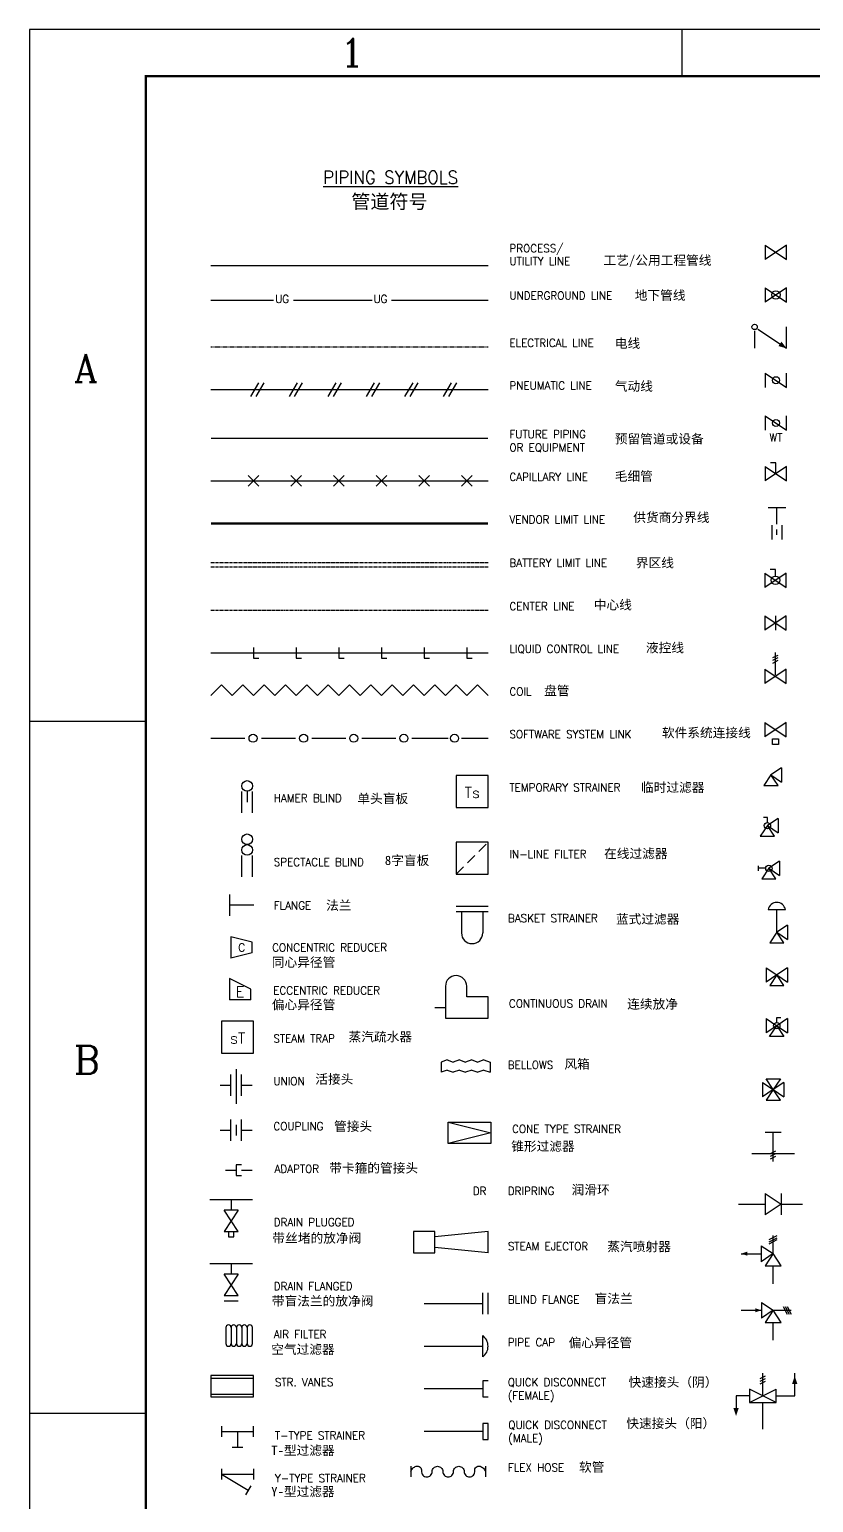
# Model space of a CAD drawing. Extents: x -384 to 457, y -225 to 369.
# Drawn here: x -384.4 to -216, y 52.4 to 368.6 of the extents above; entities that cross this region are included whole.
import ezdxf
from ezdxf.enums import TextEntityAlignment as Align

# ---------------------------------------------------------------- set-up
doc = ezdxf.new("R2010")
doc.units = 0
doc.header["$LTSCALE"] = 0.5
doc.header["$MEASUREMENT"] = 0
for name, pattern in [('CENTER', [2, 1.25, -0.25, 0.25, -0.25]), ('DASHED', [0.75, 0.5, -0.25]), ('HIDDEN', [0.375, 0.25, -0.125])]:
    doc.linetypes.add(name, pattern=pattern)
doc.layers.get('0').update_dxf_attribs({"linetype": 'CONTINUOUS'})
for name, color, linetype in [('EQUIPMENT', 1, 'CONTINUOUS'), ('INSTRUMENTS', 3, 'CONTINUOUS'), ('TEXT', 4, 'CONTINUOUS')]:
    doc.layers.add(name, color=color, linetype=linetype)
doc.styles.add('hz', font='SimSun.ttf')
doc.styles.add('ROMANC', font='ROMANC')
doc.styles.add('ROMANS', font='romans', dxfattribs={"width": 0.95, "height": 0.09375})

# ---------------------------------------------------------------- blocks, each defined once
blk = doc.blocks.new('PNEUM')
at = {"layer": 'INSTRUMENTS'}
for p, q in [((0.016, 0.081), (-0.078, -0.081)), ((0.078, 0.081), (-0.016, -0.081))]:
    blk.add_line(p, q, dxfattribs=at)
blk = doc.blocks.new('GATEV-E')
at = {"layer": 'EQUIPMENT'}
for p, q in [((0, 0.083), (0, -0.083)), ((0.25, 0.083), (0, -0.083)), ((0, 0.083), (0.25, -0.083)), ((0.25, -0.083), (0.25, 0.083))]:
    blk.add_line(p, q, dxfattribs=at)
blk = doc.blocks.new('GLOBEV-I')
at = {"layer": 'INSTRUMENTS'}
for p, q in [((0, 0.083), (0.25, -0.083)), ((0.25, 0.083), (0, -0.083)), ((0, 0.083), (0, -0.083)), ((0.25, -0.083), (0.25, 0.083))]:
    blk.add_line(p, q, dxfattribs=at)
blk.add_circle((0.125, 0), 0.05, dxfattribs=at)
blk = doc.blocks.new('PLUGV-I')
at = {"layer": 'INSTRUMENTS'}
for p, q in [((0, 0.083), (0, -0.083)), ((0.25, 0.083), (0, -0.083)), ((0, 0.083), (0.25, -0.083)), ((0.125, 0.125), (0.062, 0.125)), ((0.125, 0), (0.125, 0.125)), ((0.25, -0.083), (0.25, 0.083))]:
    blk.add_line(p, q, dxfattribs=at)
blk = doc.blocks.new('BALLV-I')
at = {"layer": 'INSTRUMENTS'}
for p, q in [((0, 0.083), (0.25, -0.083)), ((0.25, 0.083), (0, -0.083)), ((0, 0.083), (0, -0.083)), ((0.125, 0.125), (0.063, 0.125)), ((0.125, 0.05), (0.125, 0.125)), ((0.25, -0.083), (0.25, 0.083))]:
    blk.add_line(p, q, dxfattribs=at)
blk.add_circle((0.125, 0), 0.05, dxfattribs=at)
blk = doc.blocks.new('WAFERT-I')
at = {"layer": 'INSTRUMENTS'}
for p, q in [((0, 0.083), (0, -0.083)), ((0.25, 0.083), (0, -0.083)), ((0, 0.083), (0.25, -0.083)), ((0.125, 0.083), (0.125, -0.083)), ((0.25, -0.083), (0.25, 0.083))]:
    blk.add_line(p, q, dxfattribs=at)
blk = doc.blocks.new('CHECKV-E')
at = {"layer": 'EQUIPMENT'}
for p, q in [((0, 0.081), (0, -0.125)), ((0.037, 0.1), (0.375, -0.125)), ((0.375, -0.125), (0.375, 0.125))]:
    blk.add_line(p, q, dxfattribs=at)
blk.add_circle((0, 0.125), 0.0312, dxfattribs=at)
blk.add_solid([(0.375, -0.125), (0.314, -0.047), (0.28, -0.099), (0.314, -0.047)], dxfattribs=at)
blk = doc.blocks.new('SPRVLV')
at = {"layer": 'INSTRUMENTS'}
for p, q in [((0.094, 0.219), (0.156, 0.25)), ((0.094, 0.188), (0.156, 0.219)), ((0.094, 0.156), (0.156, 0.188)), ((0.125, 0.016), (0.125, 0.281)), ((0, 0.083), (0.25, -0.083)), ((0.25, 0.083), (0, -0.083)), ((0, 0.083), (0, -0.083)), ((0.25, -0.083), (0.25, 0.083))]:
    blk.add_line(p, q, dxfattribs=at)
blk = doc.blocks.new('DIAPHM-I')
at = {"layer": 'INSTRUMENTS'}
for p, q in [((0, 0.083), (0.25, -0.083)), ((0.25, 0.083), (0, -0.083)), ((0, 0.083), (0, -0.083)), ((0.25, -0.083), (0.25, 0.083)), ((0.092, -0.108), (0.159, -0.108)), ((0.092, -0.175), (0.092, -0.108)), ((0.159, -0.108), (0.159, -0.175)), ((0.159, -0.175), (0.092, -0.175))]:
    blk.add_line(p, q, dxfattribs=at)
blk = doc.blocks.new('SPECBLND')
at = {"layer": 'EQUIPMENT'}
for p, q in [((0, -0.125), (0, 0.125)), ((0.125, -0.125), (0.125, 0.125))]:
    blk.add_line(p, q, dxfattribs=at)
for centre in [(0.0625, 0.31375), (0.0625, 0.18875)]:
    blk.add_circle(centre, 0.0625, dxfattribs=at)
blk = doc.blocks.new('HAMRBLND')
at = {"layer": 'EQUIPMENT'}
for p, q in [((0, -0.125), (0, 0.125)), ((0.0625, 0.125), (0.0625, 0)), ((0.125, -0.125), (0.125, 0.125))]:
    blk.add_line(p, q, dxfattribs=at)
blk.add_circle((0.0625, 0.18875), 0.0625, dxfattribs=at)
blk = doc.blocks.new('HAND-ACT')
at = {"layer": 'INSTRUMENTS'}
for p, q in [((-0.125, 0.281), (0.125, 0.281)), ((0, 0), (0, 0.281))]:
    blk.add_line(p, q, dxfattribs=at)
blk = doc.blocks.new('CONRED')
at = {"layer": 'EQUIPMENT'}
for p, q in [((0.25, 0.0625), (0, 0.125)), ((0, 0.125), (0, -0.125)), ((0.25, -0.0625), (0.25, 0.0625)), ((0.25, -0.0625), (0, -0.125))]:
    blk.add_line(p, q, dxfattribs=at)
blk = doc.blocks.new('TRAP')
at = {"layer": 'INSTRUMENTS'}
for p, q in [((0.375, 0.1875), (0, 0.1875)), ((0, 0.1875), (0, -0.1875)), ((0.375, -0.1875), (0.375, 0.1875)), ((0, -0.1875), (0.375, -0.1875))]:
    blk.add_line(p, q, dxfattribs=at)
at = {"layer": 'INSTRUMENTS', "style": 'ROMANS'}
blk.add_text('sT', height=0.125, dxfattribs=at).set_placement((0.1885, -0.0125), align=Align.MIDDLE)
blk = doc.blocks.new('UNION')
at = {"layer": 'EQUIPMENT'}
for p, q in [((0.0625, 0.1875), (0.0625, -0.21875)), ((0, -0.125), (0, 0.125)), ((0.125, -0.125), (0.125, 0.125))]:
    blk.add_line(p, q, dxfattribs=at)
blk = doc.blocks.new('COUPLING')
at = {"layer": 'EQUIPMENT'}
for p, q in [((0, -0.125), (0, 0.125)), ((0.0625, 0.0625), (0.0625, -0.0625)), ((0.125, -0.125), (0.125, 0.125))]:
    blk.add_line(p, q, dxfattribs=at)
blk = doc.blocks.new('ADAPTOR')
at = {"layer": 'EQUIPMENT'}
for p, q in [((0, 0.0625), (0, -0.0625)), ((0.0625, 0.0625), (0, 0.0625)), ((0, -0.0625), (0.0625, -0.0625))]:
    blk.add_line(p, q, dxfattribs=at)
blk = doc.blocks.new('DRAINP')
at = {"layer": 'INSTRUMENTS'}
for p, q in [((0, 0), (0, -0.125)), ((0.083, -0.125), (-0.083, -0.125)), ((0.083, -0.375), (-0.083, -0.125)), ((0.083, -0.125), (-0.083, -0.375)), ((-0.083, -0.375), (0.083, -0.375)), ((-0.031, -0.375), (-0.031, -0.438)), ((-0.031, -0.438), (0.031, -0.438)), ((0.031, -0.438), (0.031, -0.375))]:
    blk.add_line(p, q, dxfattribs=at)
blk = doc.blocks.new('DRAINF')
at = {"layer": 'INSTRUMENTS'}
for p, q in [((0, 0), (0, -0.125)), ((0.083, -0.125), (-0.083, -0.375)), ((0.083, -0.375), (-0.083, -0.125)), ((0.083, -0.125), (-0.083, -0.125)), ((-0.083, -0.375), (0.083, -0.375)), ((-0.083, -0.438), (0.083, -0.438))]:
    blk.add_line(p, q, dxfattribs=at)
blk = doc.blocks.new('STRVANE')
at = {"layer": 'INSTRUMENTS'}
for p, q in [((0.5, 0.125), (0, 0.125)), ((0, 0.125), (0, -0.125)), ((0, 0.09375), (0.5, 0.09375)), ((0.5, -0.125), (0.5, 0.125)), ((0, -0.09375), (0.5, -0.09375)), ((0, -0.125), (0.5, -0.125))]:
    blk.add_line(p, q, dxfattribs=at)
blk = doc.blocks.new('TSTRAIN')
at = {"layer": 'EQUIPMENT'}
for p, q in [((0, 0.0625), (0, -0.0625)), ((0, 0), (0.375, 0)), ((0.1875, 0), (0.1875, -0.1875)), ((0.375, -0.0625), (0.375, 0.0625)), ((0.25, -0.1875), (0.125, -0.1875))]:
    blk.add_line(p, q, dxfattribs=at)
blk = doc.blocks.new('TEMP-STR')
at = {"layer": 'INSTRUMENTS'}
for p, q in [((0.375, 0.1875), (0, 0.1875)), ((0, 0.1875), (0, -0.1875)), ((0.375, -0.1875), (0.375, 0.1875)), ((0, -0.1875), (0.375, -0.1875))]:
    blk.add_line(p, q, dxfattribs=at)
at = {"layer": 'INSTRUMENTS', "style": 'ROMANS'}
blk.add_text('Ts', height=0.125, dxfattribs=at).set_placement((0.1885, -0.0125), align=Align.MIDDLE)
blk = doc.blocks.new('ILFILTER')
at = {"layer": 'EQUIPMENT'}
for p, q in [((0.375, 0.1875), (0, 0.1875)), ((0, 0.1875), (0, -0.1875)), ((0.375, -0.1875), (0.375, 0.1875)), ((0, -0.1875), (0.375, -0.1875))]:
    blk.add_line(p, q, dxfattribs=at)
at = {"layer": 'EQUIPMENT', "linetype": 'HIDDEN'}
blk.add_line((0, -0.1875), (0.375, 0.1875), dxfattribs=at)
blk = doc.blocks.new('BASKSTR')
at = {"layer": 'INSTRUMENTS'}
for p, q in [((-0.0625, 0.1875), (0.3125, 0.1875)), ((-0.0625, 0.125), (0.3125, 0.125)), ((0, 0.125), (0, -0.125)), ((0.25, 0.125), (0.25, -0.125))]:
    blk.add_line(p, q, dxfattribs=at)
blk.add_arc((0.125, -0.125), 0.125, 180, 0, dxfattribs=at)
blk = doc.blocks.new('ANGLE-V')
at = {"layer": 'INSTRUMENTS'}
for p, q in [((0.125, 0.208), (0, 0.125)), ((0.125, 0.208), (0.125, 0.042)), ((0, 0.125), (-0.083, 0)), ((-0.083, 0), (0.083, 0)), ((0, 0.125), (0.125, 0.042)), ((0.083, 0), (0, 0.125))]:
    blk.add_line(p, q, dxfattribs=at)
blk = doc.blocks.new('ANGBVLV')
at = {"layer": 'INSTRUMENTS'}
for p, q in [((0, 0), (-0.083, -0.125)), ((0, 0.094), (-0.047, 0.094)), ((0, 0.038), (0, 0.094)), ((0.125, 0.083), (0, 0)), ((0.083, -0.125), (0, 0)), ((0, 0), (0.125, -0.083)), ((0.125, 0.083), (0.125, -0.083)), ((-0.083, -0.125), (0.083, -0.125))]:
    blk.add_line(p, q, dxfattribs=at)
blk.add_circle((0, 0), 0.0376, dxfattribs=at)
blk = doc.blocks.new('ANGCVLV')
at = {"layer": 'INSTRUMENTS'}
for p, q in [((-0.125, 0.031), (-0.125, -0.031)), ((-0.038, 0), (-0.125, 0)), ((0, 0), (-0.083, -0.125)), ((0.125, 0.083), (0, 0)), ((0, 0), (0.125, -0.083)), ((0.083, -0.125), (0, 0)), ((0.125, 0.083), (0.125, -0.083)), ((-0.083, -0.125), (0.083, -0.125))]:
    blk.add_line(p, q, dxfattribs=at)
blk.add_circle((0, 0), 0.0376, dxfattribs=at)
blk = doc.blocks.new('ANGCTRLV')
at = {"layer": 'INSTRUMENTS'}
for p, q in [((-0.102, 0.267), (0.102, 0.267)), ((0, 0), (0, 0.267)), ((0, 0), (-0.083, -0.125)), ((0.125, 0.083), (0, 0)), ((0.083, -0.125), (0, 0)), ((0, 0), (0.125, -0.083)), ((0.125, 0.083), (0.125, -0.083)), ((-0.083, -0.125), (0.083, -0.125))]:
    blk.add_line(p, q, dxfattribs=at)
blk.add_arc((0, 0.246), 0.104, 11.537, 168.463, dxfattribs=at)
blk = doc.blocks.new('3WAY')
at = {"layer": 'INSTRUMENTS'}
for p, q in [((0, 0.083), (0.125, 0)), ((0, 0.083), (0, -0.083)), ((0.125, 0), (0, -0.083)), ((0.125, 0), (0.042, -0.125)), ((0.25, 0.083), (0.125, 0)), ((0.208, -0.125), (0.125, 0)), ((0.125, 0), (0.25, -0.083)), ((0.25, 0.083), (0.25, -0.083)), ((0.042, -0.125), (0.208, -0.125))]:
    blk.add_line(p, q, dxfattribs=at)
blk = doc.blocks.new('4WAY')
at = {"layer": 'INSTRUMENTS'}
for p, q in [((0, 0.083), (0.125, 0)), ((0, 0.083), (0, -0.083)), ((0.125, 0), (0, -0.083)), ((0.042, 0.125), (0.208, 0.125)), ((0.125, 0), (0.042, 0.125)), ((0.125, 0), (0.042, -0.125)), ((0.208, 0.125), (0.125, 0)), ((0.25, 0.083), (0.125, 0)), ((0.208, -0.125), (0.125, 0)), ((0.125, 0), (0.25, -0.083)), ((0.25, 0.083), (0.25, -0.083)), ((0.042, -0.125), (0.208, -0.125))]:
    blk.add_line(p, q, dxfattribs=at)
blk = doc.blocks.new('CONTDRN')
at = {"layer": 'INSTRUMENTS'}
for p, q in [((0, 0.25), (0, -0.125)), ((0.25, 0.125), (0.25, 0.25)), ((0.5, 0.125), (0.25, 0.125)), ((0.5, -0.125), (0.5, 0.125)), ((0, -0.125), (0.5, -0.125))]:
    blk.add_line(p, q, dxfattribs=at)
blk.add_arc((0.125, 0.25), 0.125, 0, 180, dxfattribs=at)
blk = doc.blocks.new('HOVANVLV')
at = {"layer": 'INSTRUMENTS'}
for p, q in [((-0.09375, 0.25), (0.09375, 0.25)), ((0, -0.09375), (0, 0.25)), ((-0.03125, 0), (0.03125, 0.03125)), ((-0.03125, -0.03125), (0.03125, 0)), ((-0.03125, -0.0625), (0.03125, -0.03125))]:
    blk.add_line(p, q, dxfattribs=at)
blk = doc.blocks.new('CONESTR')
at = {"layer": 'INSTRUMENTS'}
for p, q in [((0, 0.125), (0.5, 0)), ((0, 0.125), (0.5, 0.125)), ((0, -0.125), (0, 0.125)), ((0.5, 0), (0, -0.125)), ((0.5, 0.125), (0.5, -0.125)), ((0.5, -0.125), (0, -0.125))]:
    blk.add_line(p, q, dxfattribs=at)
blk = doc.blocks.new('FLANGE')
at = {"layer": 'EQUIPMENT'}
for p, q in [((0, -0.125), (0, 0.125)), ((0.0625, -0.125), (0.0625, 0.125))]:
    blk.add_line(p, q, dxfattribs=at)
blk = doc.blocks.new('PIPECAP')
at = {"layer": 'EQUIPMENT'}
blk.add_line((0, -0.125), (0, 0.125), dxfattribs=at)
blk.add_arc((-0.09375, 0), 0.15625, 306.869898, 53.130102, dxfattribs=at)
blk = doc.blocks.new('PSV-RV')
at = {"layer": 'INSTRUMENTS'}
for p, q in [((-0.047, 0.305), (0.047, 0.352)), ((0, 0.141), (0, 0.352)), ((-0.141, 0.234), (0, 0.141)), ((-0.141, 0.234), (-0.141, 0.047)), ((-0.047, 0.281), (0.047, 0.328)), ((-0.047, 0.258), (0.047, 0.305)), ((0, 0.141), (-0.141, 0.047)), ((0, 0.141), (-0.094, 0)), ((-0.094, 0), (0.094, 0)), ((0.094, 0), (0, 0.141))]:
    blk.add_line(p, q, dxfattribs=at)
blk = doc.blocks.new('P-VS-RV')
at = {"layer": 'INSTRUMENTS'}
for p, q in [((-0.03125, 0.59375), (0.03125, 0.625)), ((-0.03125, 0.5625), (0.03125, 0.59375)), ((-0.03125, 0.53125), (0.03125, 0.5625)), ((0, 0.390625), (0, 0.65625)), ((0.375, 0.390625), (0.375, 0.65625)), ((-0.15625, 0.390625), (-0.3125, 0.390625)), ((-0.3125, 0.390625), (-0.3125, 0.1875)), ((-0.15625, 0.46875), (-0.15625, 0.3125)), ((-0.15625, 0.3125), (0.15625, 0.46875)), ((0.15625, 0.3125), (-0.15625, 0.46875)), ((0.15625, 0.3125), (0.15625, 0.46875)), ((0.15625, 0.390625), (0.375, 0.390625)), ((-0.15625, 0.3125), (0.15625, 0.3125)), ((0, 0), (0, 0.3125))]:
    blk.add_line(p, q, dxfattribs=at)
for points in [[(0.375, 0.625), (0.40625, 0.53125), (0.34375, 0.53125), (0.40625, 0.53125)], [(-0.3125, 0.15625), (-0.34375, 0.25), (-0.28125, 0.25), (-0.34375, 0.25)]]:
    blk.add_solid(points, dxfattribs=at)
blk = doc.blocks.new('ECCRED1')
at = {"layer": 'EQUIPMENT'}
for p, q in [((0.25, 0.0625), (0, 0.1875)), ((0, 0.1875), (0, -0.0625)), ((0.25, -0.0625), (0.25, 0.0625)), ((0.25, -0.0625), (0, -0.0625))]:
    blk.add_line(p, q, dxfattribs=at)
at = {"layer": 'TEXT', "style": 'ROMANS'}
blk.add_text('E', height=0.125, dxfattribs=at).set_placement((0.125, 0.03125), align=Align.MIDDLE)
blk.add_attdef('REDUCER', text='', height=0.125, dxfattribs=at).set_placement((0.125, -0.25), align=Align.CENTER)
blk = doc.blocks.new('QDISC-F')
at = {"layer": 'EQUIPMENT'}
for p, q in [((0, 0.09375), (0, -0.09375)), ((0.0625, 0.09375), (0, 0.09375)), ((0, -0.09375), (0.0625, -0.09375))]:
    blk.add_line(p, q, dxfattribs=at)
blk = doc.blocks.new('QDISC-M')
at = {"layer": 'EQUIPMENT'}
for p, q in [((0, 0.09375), (0, -0.09375)), ((0.0625, 0.09375), (0, 0.09375)), ((0.0625, -0.09375), (0.0625, 0.09375)), ((0, -0.09375), (0.0625, -0.09375))]:
    blk.add_line(p, q, dxfattribs=at)
blk = doc.blocks.new('STRAIN-Y')
at = {"layer": 'EQUIPMENT'}
for p, q in [((0, 0.062), (0, -0.062)), ((0, 0), (0.312, -0.188)), ((0, 0), (0.375, 0)), ((0.375, 0.062), (0.375, -0.062)), ((0.345, -0.134), (0.28, -0.241))]:
    blk.add_line(p, q, dxfattribs=at)
blk = doc.blocks.new('STEAM-EJ')
at = {"layer": 'EQUIPMENT'}
for p, q in [((0.25, 0.125), (0, 0.125)), ((0, 0.125), (0, -0.125)), ((0.875, 0.125), (0.25, 0.0625)), ((0.25, -0.125), (0.25, 0.125)), ((0.875, -0.125), (0.875, 0.125)), ((0, -0.125), (0.25, -0.125)), ((0.875, -0.125), (0.25, -0.0625))]:
    blk.add_line(p, q, dxfattribs=at)
blk = doc.blocks.new('FLEXCONN')
at = {"layer": 'EQUIPMENT'}
for p, q in [((0, 0.062), (0, -0.062)), ((0.875, 0.062), (0.875, -0.062))]:
    blk.add_line(p, q, dxfattribs=at)
blk.add_lwpolyline([(0, 0, -0.116434), (0.024, 0.039, -0.116434), (0.062, 0.062, -0.56066), (0.126, 0.009, 0.45929), (0.188, -0.062, 0.414214), (0.25, 0, -0.414214), (0.312, 0.062, -0.414214), (0.375, 0, 0.414214), (0.438, -0.062, 0.414214), (0.5, 0, -0.414214), (0.562, 0.062, -0.414214), (0.625, 0, 0.414214), (0.688, -0.062, 0.45929), (0.749, 0.009, -0.56066), (0.812, 0.062, -0.116434), (0.851, 0.039, -0.116434), (0.875, 0)], format="xyb", dxfattribs=at)
blk = doc.blocks.new('EXCESS-V')
at = {"layer": 'EQUIPMENT'}
for p, q in [((0, 0.125), (0.1875, 0)), ((0, 0.125), (0, -0.125)), ((0.1875, 0), (0, -0.125)), ((0.1875, 0.125), (0.1875, -0.125))]:
    blk.add_line(p, q, dxfattribs=at)
blk = doc.blocks.new('BFV-I')
at = {"layer": 'INSTRUMENTS'}
for p, q in [((0, 0.083), (0, -0.083)), ((0, 0.083), (0.25, -0.083)), ((0.25, -0.083), (0.25, 0.083))]:
    blk.add_line(p, q, dxfattribs=at)
blk.add_circle((0.125, 0), 0.0418, dxfattribs=at)

msp = doc.modelspace()

# ---------------------------------------------------------------- linework, layer by layer
at = {"color": 1}
for p, q in [((456.63, 368.65), (-384.37, 368.65)), ((-384.37, 368.65), (-384.37, -225.35)), ((-244.2, 358.65), (-244.2, 368.65)), ((-384.37, 220.15), (-359.37, 220.15)), ((-384.37, 71.65), (-359.37, 71.65))]:
    msp.add_line(p, q, dxfattribs=at)
at = {"color": 1, "const_width": 0.5}
msp.add_lwpolyline([(446.63, -215.35), (446.63, 358.65), (-359.37, 358.65), (-359.37, -215.35)], dxfattribs=at)
at = {"layer": 'EQUIPMENT'}
for p, q in [((-345.4, 317.95), (-285.87, 317.95)), ((-345.4, 310.57), (-331.98, 310.57)), ((-327.66, 310.57), (-310.77, 310.57)), ((-306.61, 310.57), (-285.87, 310.57)), ((-343.42, 142.02), (-341.14, 142.02)), ((-338.85, 142.02), (-336.56, 142.02)), ((-343.42, 132.35), (-341.14, 132.35)), ((-338.85, 132.35), (-336.56, 132.35)), ((-229.2, 127.33), (-220.04, 127.33)), ((-342.28, 123.76), (-339.99, 123.76)), ((-338.85, 123.76), (-336.56, 123.76)), ((-345.64, 117.47), (-336.48, 117.47)), ((-232.06, 116.5), (-226.34, 116.5)), ((-222.9, 116.5), (-218.32, 116.5)), ((-345.64, 103.73), (-336.48, 103.73)), ((-299.61, 95.14), (-287.02, 95.14)), ((-299.61, 85.98), (-287.02, 85.98)), ((-287.02, 76.82), (-299.61, 76.82)), ((-287.02, 67.67), (-299.61, 67.67))]:
    msp.add_line(p, q, dxfattribs=at)
at = {"layer": 'EQUIPMENT', "linetype": 'CENTER'}
for p, q in [((-345.4, 254.24), (-285.87, 254.24)), ((-345.4, 253.27), (-285.87, 253.27)), ((-345.4, 243.98), (-285.87, 243.98))]:
    msp.add_line(p, q, dxfattribs=at)
at = {"layer": 'EQUIPMENT', "linetype": 'CENTER', "const_width": 0.458}
msp.add_lwpolyline([(-345.4, 262.59), (-285.87, 262.59)], dxfattribs=at)
at = {"layer": 'INSTRUMENTS', "linetype": 'HIDDEN'}
msp.add_line((-345.4, 300.5), (-285.87, 300.5), dxfattribs=at)
at = {"layer": 'INSTRUMENTS'}
for p, q in [((-345.4, 291.34), (-285.87, 291.34)), ((-337.39, 272.89), (-335.1, 270.6)), ((-335.1, 272.89), (-337.39, 270.6)), ((-328.23, 272.89), (-325.94, 270.6)), ((-325.94, 272.89), (-328.23, 270.6)), ((-316.78, 272.89), (-319.07, 270.6)), ((-319.07, 272.89), (-316.78, 270.6)), ((-307.62, 272.89), (-309.91, 270.6)), ((-309.91, 272.89), (-307.62, 270.6)), ((-298.46, 272.89), (-300.75, 270.6)), ((-300.75, 272.89), (-298.46, 270.6)), ((-289.3, 272.89), (-291.59, 270.6)), ((-291.59, 272.89), (-289.3, 270.6)), ((-345.4, 271.74), (-285.87, 271.74)), ((-225.7, 266.05), (-221.96, 266.05)), ((-223.83, 262.43), (-223.83, 266.05)), ((-224.97, 262.24), (-224.97, 259.18)), ((-223.83, 260.14), (-223.83, 261.28)), ((-222.69, 259.18), (-222.69, 262.24)), ((-345.4, 234.82), (-285.87, 234.82)), ((-336.24, 235.96), (-336.24, 233.67)), ((-327.09, 235.96), (-327.09, 233.67)), ((-317.93, 235.96), (-317.93, 233.67)), ((-308.77, 235.96), (-308.77, 233.67)), ((-299.61, 235.96), (-299.61, 233.67)), ((-290.45, 235.96), (-290.45, 233.67)), ((-336.24, 233.67), (-335.1, 233.67)), ((-327.09, 233.67), (-325.94, 233.67)), ((-317.93, 233.67), (-316.78, 233.67)), ((-308.77, 233.67), (-307.62, 233.67)), ((-299.61, 233.67), (-298.46, 233.67)), ((-290.45, 233.67), (-289.3, 233.67)), ((-345.4, 225.66), (-343.11, 227.95)), ((-343.11, 227.95), (-340.82, 225.66)), ((-340.82, 225.66), (-338.53, 227.95)), ((-338.53, 227.95), (-336.24, 225.66)), ((-336.24, 225.66), (-333.95, 227.95)), ((-333.95, 227.95), (-331.66, 225.66)), ((-331.66, 225.66), (-329.37, 227.95)), ((-329.37, 227.95), (-327.09, 225.66)), ((-327.09, 225.66), (-324.8, 227.95)), ((-324.8, 227.95), (-322.51, 225.66)), ((-322.51, 225.66), (-320.22, 227.95)), ((-320.22, 227.95), (-317.93, 225.66)), ((-317.93, 225.66), (-315.64, 227.95)), ((-315.64, 227.95), (-313.35, 225.66)), ((-313.35, 225.66), (-311.06, 227.95)), ((-311.06, 227.95), (-308.77, 225.66)), ((-308.77, 225.66), (-306.48, 227.95)), ((-306.48, 227.95), (-304.19, 225.66)), ((-304.19, 225.66), (-301.9, 227.95)), ((-301.9, 227.95), (-299.61, 225.66)), ((-299.61, 225.66), (-297.32, 227.95)), ((-297.32, 227.95), (-295.03, 225.66)), ((-295.03, 225.66), (-292.74, 227.95)), ((-292.74, 227.95), (-290.45, 225.66)), ((-290.45, 225.66), (-288.16, 227.95)), ((-288.16, 227.95), (-285.87, 225.66)), ((-345.4, 216.5), (-338.08, 216.5)), ((-334.53, 216.5), (-327.2, 216.5)), ((-323.76, 216.5), (-316.44, 216.5)), ((-313, 216.5), (-305.68, 216.5)), ((-302.24, 216.5), (-294.46, 216.5)), ((-291.59, 216.5), (-285.87, 216.5)), ((-297.32, 158.68), (-295.03, 158.68)), ((-226.17, 156.33), (-226.17, 153.28)), ((-226.17, 156.33), (-223.88, 154.8)), ((-223.88, 156.53), (-223.02, 156.53)), ((-223.88, 155.49), (-223.88, 156.53)), ((-221.59, 156.33), (-223.88, 154.8)), ((-221.59, 156.33), (-221.59, 153.28)), ((-223.88, 154.8), (-226.17, 153.28)), ((-225.41, 152.51), (-223.88, 154.8)), ((-222.36, 152.51), (-225.41, 152.51)), ((-223.88, 154.8), (-222.36, 152.51)), ((-223.88, 154.8), (-221.59, 153.28)), ((-294.65, 147.44), (-295.97, 147)), ((-295.97, 147), (-295.97, 144.81)), ((-294.65, 147.44), (-293.34, 147)), ((-292.02, 147.44), (-293.34, 147)), ((-292.02, 147.44), (-290.71, 147)), ((-289.39, 147.44), (-290.71, 147)), ((-289.39, 147.44), (-288.08, 147)), ((-286.76, 147.44), (-288.08, 147)), ((-286.76, 147.44), (-285.45, 147)), ((-285.45, 147), (-285.45, 144.81)), ((-294.65, 145.25), (-295.97, 144.81)), ((-294.65, 145.25), (-293.34, 144.81)), ((-292.02, 145.25), (-293.34, 144.81)), ((-292.02, 145.25), (-290.71, 144.81)), ((-289.39, 145.25), (-290.71, 144.81)), ((-289.39, 145.25), (-288.08, 144.81)), ((-286.76, 145.25), (-288.08, 144.81)), ((-286.76, 145.25), (-285.45, 144.81)), ((-231.49, 105.86), (-227.19, 105.86)), ((-224.62, 99.42), (-224.62, 103.28)), ((-227.19, 95.41), (-224.62, 93.7)), ((-227.19, 95.41), (-227.19, 91.98)), ((-231.49, 93.7), (-227.19, 93.7)), ((-224.62, 93.7), (-227.19, 91.98)), ((-224.62, 93.7), (-226.34, 91.12)), ((-222.9, 91.12), (-224.62, 93.7)), ((-224.62, 93.7), (-220.75, 93.7)), ((-222.47, 94.55), (-221.61, 92.84)), ((-222.04, 94.55), (-221.18, 92.84)), ((-221.61, 94.55), (-220.75, 92.84)), ((-342.2, 89.99), (-342.2, 86.56)), ((-341.06, 89.99), (-341.06, 86.56)), ((-339.91, 89.99), (-339.91, 86.56)), ((-338.77, 89.99), (-338.77, 86.56)), ((-337.62, 89.99), (-337.62, 86.56)), ((-336.48, 86.56), (-336.48, 89.99)), ((-226.34, 91.12), (-222.9, 91.12)), ((-224.62, 87.26), (-224.62, 91.12))]:
    msp.add_line(p, q, dxfattribs=at)
at = {"layer": 'INSTRUMENTS', "linetype": 'DASHED', "const_width": 0.275}
msp.add_lwpolyline([(-345.4, 280.9), (-285.87, 280.9)], dxfattribs=at)
at = {"layer": 'INSTRUMENTS'}
for centre, radius in [((-336.36, 216.5), 0.859), ((-325.48, 216.5), 0.859), ((-314.72, 216.5), 0.859), ((-303.96, 216.5), 0.859), ((-293.08, 216.5), 0.859), ((-223.88, 154.8), 0.69)]:
    msp.add_circle(centre, radius, dxfattribs=at)
for centre, start, end in [((-341.63, 89.99), 0, 180), ((-340.49, 89.99), 0, 180), ((-339.34, 89.99), 0, 180), ((-338.2, 89.99), 0, 180), ((-337.05, 89.99), 0, 180), ((-341.63, 86.56), 180, 0), ((-340.49, 86.56), 180, 0), ((-339.34, 86.56), 180, 0), ((-338.2, 86.56), 180, 0), ((-337.05, 86.56), 180, 0)]:
    msp.add_arc(centre, 0.572, start, end, dxfattribs=at)
for points in [[(-231.49, 105.86), (-230.2, 106.29), (-230.2, 105.43), (-230.2, 106.29)], [(-227.19, 93.7), (-228.48, 94.13), (-228.48, 93.27), (-228.48, 94.13)]]:
    msp.add_solid(points, dxfattribs=at)

# ---------------------------------------------------------------- block references
at = {"layer": 'EQUIPMENT', "xscale": 18.31818181818182, "yscale": 18.31818181818182, "zscale": 18.31818181818182}
for name, p in [('GLOBEV-I', (-226.34, 311.65)), ('PLUGV-I', (-226.34, 273.3)), ('BALLV-I', (-226.45, 250.4)), ('SPECBLND', (-338.77, 189.06)), ('UNION', (-341.14, 142.02)), ('ADAPTOR', (-339.99, 123.76)), ('EXCESS-V', (-226.34, 116.5)), ('STEAM-EJ', (-301.9, 108.31)), ('FLANGE', (-287.02, 95.14)), ('FLEXCONN', (-302.47, 59.08)), ('STRAIN-Y', (-343.11, 58.51))]:
    msp.add_blockref(name, p, dxfattribs=at)
at = {"layer": 'INSTRUMENTS', "xscale": 18.31818181818182, "yscale": 18.31818181818182, "zscale": 18.31818181818182}
for name, p in [('GATEV-E', (-226.34, 320.81)), ('BFV-I', (-226.34, 293.34)), ('PNEUM', (-335.44, 291.34)), ('PNEUM', (-327.2, 291.34)), ('PNEUM', (-318.84, 291.34)), ('PNEUM', (-310.6, 291.34)), ('PNEUM', (-302.36, 291.34)), ('PNEUM', (-294.11, 291.34)), ('BFV-I', (-226.34, 284.18)), ('DIAPHM-I', (-226.45, 218.35)), ('ANGCVLV', (-225.57, 188.58)), ('BASKSTR', (-291.59, 177)), ('HOVANVLV', (-224.62, 127.33)), ('DRAINP', (-341.06, 117.47)), ('DRAINF', (-341.06, 103.73)), ('STRVANE', (-345.4, 77.4)), ('TSTRAIN', (-343.11, 67.67))]:
    msp.add_blockref(name, p, dxfattribs=at)
at = {"layer": 'TEXT', "xscale": 18.31818181818182, "yscale": 18.31818181818182, "zscale": 18.31818181818182}
for name, p in [('CHECKV-E', (-228.63, 302.49)), ('WAFERT-I', (-226.45, 241.24)), ('SPRVLV', (-226.45, 229.79)), ('ANGLE-V', (-225.12, 206.33)), ('HAMRBLND', (-338.77, 202.8)), ('TEMP-STR', (-292.74, 205.05)), ('ANGBVLV', (-225.89, 197.74)), ('ILFILTER', (-292.74, 190.74)), ('ANGCTRLV', (-223.88, 174.84)), ('CONRED', (-341.1, 171.58)), ('ECCRED1', (-341.41, 161.49)), ('CONTDRN', (-295.03, 158.68)), ('3WAY', (-226.17, 165.68)), ('TRAP', (-343.11, 152.33)), ('4WAY', (-226.91, 141.07)), ('COUPLING', (-341.14, 132.35)), ('CONESTR', (-294.46, 131.78)), ('PSV-RV', (-224.62, 103.28)), ('PIPECAP', (-287.02, 85.98)), ('P-VS-RV', (-226.89, 68.16)), ('QDISC-F', (-287.02, 76.82)), ('QDISC-M', (-287.02, 67.67))]:
    msp.add_blockref(name, p, dxfattribs=at)
at = {"layer": 'TEXT', "xscale": 18.31818181818182, "yscale": 18.31818181818182, "zscale": 18.31818181818182, "rotation": 90}
msp.add_blockref('HAND-ACT', (-336.17, 180.64), dxfattribs=at)

# ---------------------------------------------------------------- texts
at = {"color": 1, "style": 'ROMANC'}
for s, p in [('1', (-317.71, 360.73)), ('A', (-374.84, 292.96)), ('B', (-374.84, 144.46))]:
    msp.add_text(s, height=6, dxfattribs=at).set_placement(p)
at = {"layer": 'TEXT', "style": 'ROMANS', "width": 0.95}
for s, height, p in [('%%UPIPING SYMBOLS', 2.7477, (-306.8, 335.52)), ('WT', 1.717, (-224.06, 280.17))]:
    msp.add_text(s, height=height, dxfattribs=at).set_placement(p, align=Align.CENTER)
at = {"layer": 'TEXT', "style": 'hz'}
msp.add_text('管道符号', height=3, dxfattribs=at).set_placement((-307.06, 330.2), align=Align.CENTER)
at = {"layer": 'TEXT', "style": 'ROMANS', "width": 0.95}
for s, height, p in [('PROCESS/', 1.717, (-281.29, 320.81)), ('UTILITY LINE', 1.7173, (-281.29, 318.03)), ('UG', 1.717, (-331.6, 309.93)), ('UG', 1.717, (-310.48, 309.93)), ('UNDERGROUND LINE', 1.7173, (-281.29, 310.65)), ('ELECTRICAL LINE', 1.7173, (-281.29, 300.5)), ('PNEUMATIC LINE', 1.7173, (-281.29, 291.34)), ('FUTURE PIPING', 1.7173, (-281.29, 280.9)), ('OR EQUIPMENT', 1.7173, (-281.29, 278.04)), ('CAPILLARY LINE', 1.7173, (-281.29, 271.74)), ('VENDOR LIMIT LINE', 1.7173, (-281.29, 262.59)), ('BATTERY LIMIT LINE', 1.7173, (-281.29, 253.27)), ('CENTER LINE', 1.7173, (-281.29, 243.98)), ('LIQUID CONTROL LINE', 1.7173, (-281.29, 234.82)), ('COIL', 1.717, (-281.29, 225.66)), ('SOFTWARE SYSTEM LINK', 1.7173, (-281.29, 216.5)), ('HAMER BLIND', 1.7173, (-331.9, 202.8)), ('SPECTACLE BLIND', 1.7173, (-331.9, 189.06)), ('FLANGE', 1.717, (-331.9, 179.75)), ('ECCENTRIC REDUCER', 1.7173, (-332.02, 161.49)), ('CONTINUOUS DRAIN', 1.7173, (-281.39, 158.68)), ('BELLOWS', 1.717, (-281.66, 145.52)), ('CONE TYPE STRAINER', 1.7173, (-280.72, 131.78)), ('DRIPRING', 1.717, (-281.64, 118.46)), ('STEAM EJECTOR', 1.7173, (-281.64, 106.59)), ('BLIND FLANGE', 1.7173, (-281.64, 95.14)), ('AIR FILTER', 1.717, (-331.9, 87.7)), ('PIPE CAP', 1.717, (-281.64, 85.98)), ('QUICK DISCONNECT', 1.7173, (-281.64, 77.4)), ('(FEMALE)', 1.717, (-281.64, 74.53)), ('QUICK DISCONNECT', 1.7173, (-281.52, 68.24)), ('(MALE)', 1.717, (-281.52, 65.38)), ('FLEX HOSE', 1.717, (-281.63, 59.08))]:
    msp.add_text(s, height=height, dxfattribs=at).set_placement(p)
at = {"layer": 'TEXT', "style": 'hz'}
for s, p in [('工艺/公用工程管线', (-261.09, 318.11)), ('地下管线', (-254.38, 310.6)), ('电线', (-258.66, 300.28)), ('气动线', (-258.66, 291.07)), ('预留管道或设备', (-258.66, 279.77)), ('毛细管', (-258.66, 271.76)), ('供货商分界线', (-254.69, 262.91)), ('界区线', (-254.15, 253.16)), ('中心线', (-263.18, 244.14)), ('液控线', (-251.98, 234.93)), ('盘管', (-273.83, 225.73)), ('软件系统连接线', (-248.55, 216.7)), ('临时过滤器', (-253.05, 204.97)), ('单头盲板', (-313.95, 202.56)), ('在线过滤器', (-260.97, 190.76)), ('8字盲板', (-308.05, 189.29)), ('法兰', (-320.66, 179.63)), ('蓝式过滤器', (-258.42, 176.69)), ('同心异径管', (-332.33, 167.43)), ('偏心异径管', (-332.33, 158.32)), ('连续放净', (-256, 158.45)), ('蒸汽疏水器', (-315.84, 151.41)), ('风箱', (-269.49, 145.57)), ('活接头', (-322.98, 142.33)), ('管接头', (-318.95, 132.21)), ('锥形过滤器', (-280.91, 127.93)), ('带卡箍的管接头', (-319.99, 123.26)), ('润滑环', (-267.93, 118.58)), ('带丝堵的放净阀', (-332.19, 108.21)), ('蒸汽喷射器', (-260.27, 106.39)), ('带盲法兰的放净阀', (-332.32, 94.71)), ('盲法兰', (-263, 95.23)), ('空气过滤器', (-332.45, 84.33)), ('偏心异径管', (-268.58, 85.76)), ('快速接头（阴）', (-255.7, 77.29)), ('快速接头（阳）', (-256.19, 68.44)), ('T-型过滤器', (-332.45, 62.64)), ('软管', (-266.35, 59.04)), ('Y-型过滤器', (-332.45, 53.8))]:
    msp.add_text(s, height=2, dxfattribs=at).set_placement(p)
at = {"layer": 'TEXT', "style": 'ROMANS', "width": 0.95}
for s, height, p in [('TEMPORARY STRAINER', 1.7173, (-281.29, 205.05)), ('IN-LINE FILTER', 1.7173, (-281.29, 190.74)), ('BASKET STRAINER', 1.7173, (-281.6, 177)), ('CONCENTRIC REDUCER', 1.7173, (-332.25, 170.71)), ('STEAM TRAP', 1.717, (-331.98, 151.18)), ('UNION', 1.717, (-331.98, 142.02)), ('COUPLING', 1.717, (-331.98, 132.35)), ('ADAPTOR', 1.717, (-331.74, 123.19)), ('DRAIN PLUGGED', 1.7173, (-331.9, 111.74)), ('DRAIN FLANGED', 1.7173, (-331.9, 98)), ('STR. VANES', 1.717, (-331.66, 77.4)), ('T-TYPE STRAINER', 1.7173, (-331.66, 65.95)), ('Y-TYPE STRAINER', 1.7173, (-331.66, 56.79))]:
    msp.add_text(s, height=height, rotation=0.125, dxfattribs=at).set_placement(p)
msp.add_text('C', height=1.72, rotation=0.125, dxfattribs=at).set_placement((-338.81, 171.58), align=Align.MIDDLE)
msp.add_text('DR', height=1.717, dxfattribs=at).set_placement((-286.22, 118.46), align=Align.RIGHT)

doc.saveas('drawing.dxf')
